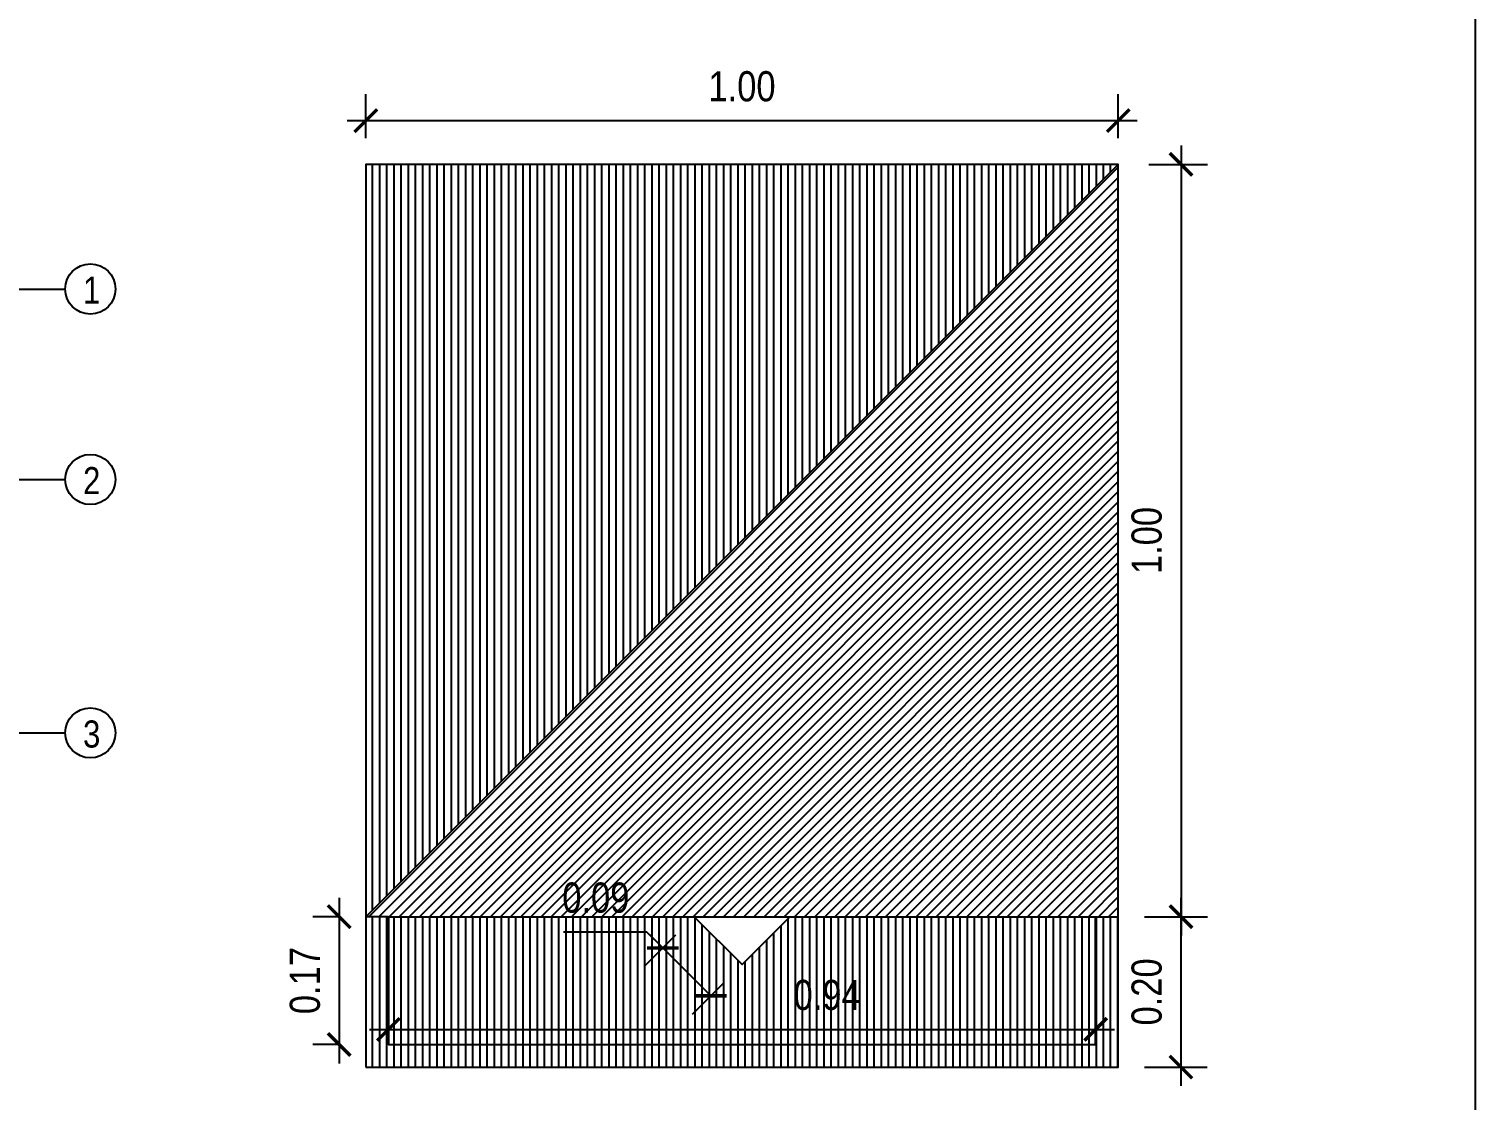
# Model space of a CAD drawing. Header units: millimetres. Extents: x 10.3 to 22, y -8.8 to -1.2.
# Drawn here: x 13.297 to 15.22, y -4.75 to -3.326 of the extents above; entities that cross this region are included whole.
import ezdxf

# ---------------------------------------------------------------- set-up
doc = ezdxf.new("R2010")
doc.units = ezdxf.units.MM
for name, color, linetype in [('1-notation', 5, 'Continuous'), ('dims', 5, 'Continuous'), ('GONIES', 5, 'Continuous'), ('hatch', 8, 'Continuous'), ('layout', 5, 'Continuous'), ('TAVLES', 1, 'Continuous'), ('text', 5, 'Continuous')]:
    doc.layers.add(name, color=color, linetype=linetype)
doc.styles.get("Standard").update_dxf_attribs({"font": 'Arial Narrow.ttf'})
doc.dimstyles.new('PERIPTERO_20', dxfattribs={"dimtxt": 0.04, "dimasz": 0.03, "dimexe": 0.035, "dimexo": 0.035, "dimgap": 0.025, "dimtad": 1, "dimtoh": 1, "dimrnd": 0.01, "dimzin": 1, "dimdsep": 46, "dimtxsty": 'Standard', "dimblk": 'ARCHTICK', "dimcen": 0.1, "dimdle": 0.025, "dimclrd": 256, "dimclre": 256, "dimclrt": 256, "dimadec": 3, "dimazin": 0, "dimtfac": 1, "dimtmove": 0, "dimatfit": 3, "dimldrblk": 'ARCHTICK', "dimfxl": 1, "dimlwe": -1, "dimarcsym": 0})
pattern_1 = [(90, (0, -0.110797), (-0.009525, 6e-19), [])]

# ---------------------------------------------------------------- blocks, each defined once
blk = doc.blocks.new('_ArchTick')
at = {"layer": 'dims', "color": 0, "const_width": 0.15}
blk.add_lwpolyline([(-0.5, -0.5), (0.5, 0.5)], dxfattribs=at)
blk = doc.blocks.new('*D23')
at = {"layer": 'Defpoints', "color": 0, "transparency": 16777216}
for p in [(14.7452, -3.4482), (13.7452, -3.5063), (14.7452, -3.5063)]:
    blk.add_point(p, dxfattribs=at)
at = {"layer": 'dims', "transparency": 16777216}
for p, q in [((13.7452, -3.4713), (13.7452, -3.4132)), ((14.7452, -3.4713), (14.7452, -3.4132))]:
    blk.add_line(p, q, dxfattribs=at)
at = {"layer": 'dims', "lineweight": -2, "transparency": 16777216}
blk.add_line((13.7202, -3.4482), (14.7702, -3.4482), dxfattribs=at)
at = {"layer": 'dims', "lineweight": -2, "transparency": 16777216, "xscale": 0.03, "yscale": 0.03, "zscale": 0.03, "rotation": 180}
blk.add_blockref('_ArchTick', (13.7452, -3.4482), dxfattribs=at)
at = {"layer": 'dims', "lineweight": -2, "transparency": 16777216, "xscale": 0.03, "yscale": 0.03, "zscale": 0.03}
blk.add_blockref('_ArchTick', (14.7452, -3.4482), dxfattribs=at)
at = {"layer": 'dims', "transparency": 16777216, "insert": (14.2452, -3.4028), "char_height": 0.04, "attachment_point": 5}
blk.add_mtext('1.00', dxfattribs=at)
blk = doc.blocks.new('*D24')
at = {"layer": 'Defpoints', "color": 0, "transparency": 16777216}
for p in [(14.7508, -3.5063), (14.7508, -4.5063), (14.8287, -4.5063)]:
    blk.add_point(p, dxfattribs=at)
at = {"layer": 'dims', "lineweight": -2, "transparency": 16777216}
blk.add_line((14.8287, -3.4813), (14.8287, -4.5313), dxfattribs=at)
at = {"layer": 'dims', "transparency": 16777216}
for p, q in [((14.7858, -3.5063), (14.8637, -3.5063)), ((14.7858, -4.5063), (14.8637, -4.5063))]:
    blk.add_line(p, q, dxfattribs=at)
at = {"layer": 'dims', "lineweight": -2, "transparency": 16777216, "xscale": 0.03, "yscale": 0.03, "zscale": 0.03}
for p, rotation in [((14.8287, -3.5063), 90), ((14.8287, -4.5063), 270)]:
    blk.add_blockref('_ArchTick', p, dxfattribs=dict(at, rotation=rotation))
at = {"layer": 'dims', "transparency": 16777216, "insert": (14.7832, -4.0063), "char_height": 0.04, "attachment_point": 5, "rotation": 90}
blk.add_mtext('1.00', dxfattribs=at)
blk = doc.blocks.new('*D25')
at = {"layer": 'Defpoints', "color": 0, "transparency": 16777216}
for p in [(14.7452, -4.5063), (14.7452, -4.7063), (14.8286, -4.7063)]:
    blk.add_point(p, dxfattribs=at)
at = {"layer": 'dims', "lineweight": -2, "transparency": 16777216}
blk.add_line((14.8286, -4.4813), (14.8286, -4.7313), dxfattribs=at)
at = {"layer": 'dims', "transparency": 16777216}
for p, q in [((14.7802, -4.5063), (14.8636, -4.5063)), ((14.7802, -4.7063), (14.8636, -4.7063))]:
    blk.add_line(p, q, dxfattribs=at)
at = {"layer": 'dims', "lineweight": -2, "transparency": 16777216, "xscale": 0.03, "yscale": 0.03, "zscale": 0.03}
for p, rotation in [((14.8286, -4.5063), 90), ((14.8286, -4.7063), 270)]:
    blk.add_blockref('_ArchTick', p, dxfattribs=dict(at, rotation=rotation))
at = {"layer": 'dims', "transparency": 16777216, "insert": (14.7832, -4.6063), "char_height": 0.04, "attachment_point": 5, "rotation": 90}
blk.add_mtext('0.20', dxfattribs=at)
blk = doc.blocks.new('*D26')
at = {"layer": 'Defpoints', "color": 0, "transparency": 16777216}
for p in [(13.7452, -4.5063), (13.7098, -4.6763), (13.7452, -4.6763)]:
    blk.add_point(p, dxfattribs=at)
at = {"layer": 'dims', "lineweight": -2, "transparency": 16777216}
blk.add_line((13.7098, -4.4813), (13.7098, -4.7013), dxfattribs=at)
at = {"layer": 'dims', "transparency": 16777216}
for p, q in [((13.7102, -4.5063), (13.6748, -4.5063)), ((13.7102, -4.6763), (13.6748, -4.6763))]:
    blk.add_line(p, q, dxfattribs=at)
at = {"layer": 'dims', "lineweight": -2, "transparency": 16777216, "xscale": 0.03, "yscale": 0.03, "zscale": 0.03}
for p, rotation in [((13.7098, -4.5063), 90), ((13.7098, -4.6763), 270)]:
    blk.add_blockref('_ArchTick', p, dxfattribs=dict(at, rotation=rotation))
at = {"layer": 'dims', "transparency": 16777216, "insert": (13.6644, -4.5913), "char_height": 0.04, "attachment_point": 5, "rotation": 90}
blk.add_mtext('0.17', dxfattribs=at)
blk = doc.blocks.new('*D27')
at = {"layer": 'Defpoints', "color": 0, "transparency": 16777216}
for p in [(14.7152, -4.6561), (13.7752, -4.6763), (14.7152, -4.6763)]:
    blk.add_point(p, dxfattribs=at)
at = {"layer": 'dims', "transparency": 16777216}
for p, q in [((13.7752, -4.6413), (13.7752, -4.6211)), ((14.7152, -4.6413), (14.7152, -4.6211))]:
    blk.add_line(p, q, dxfattribs=at)
at = {"layer": 'dims', "lineweight": -2, "transparency": 16777216}
blk.add_line((13.7502, -4.6561), (14.7402, -4.6561), dxfattribs=at)
at = {"layer": 'dims', "lineweight": -2, "transparency": 16777216, "xscale": 0.03, "yscale": 0.03, "zscale": 0.03, "rotation": 180}
blk.add_blockref('_ArchTick', (13.7752, -4.6561), dxfattribs=at)
at = {"layer": 'dims', "lineweight": -2, "transparency": 16777216, "xscale": 0.03, "yscale": 0.03, "zscale": 0.03}
blk.add_blockref('_ArchTick', (14.7152, -4.6561), dxfattribs=at)
at = {"layer": 'dims', "transparency": 16777216, "insert": (14.3583, -4.6106), "char_height": 0.04, "attachment_point": 5}
blk.add_mtext('0.94', dxfattribs=at)
blk = doc.blocks.new('*D28')
at = {"layer": 'Defpoints', "color": 0, "transparency": 16777216}
for p in [(14.1816, -4.5063), (14.2452, -4.5699), (14.2036, -4.6115)]:
    blk.add_point(p, dxfattribs=at)
at = {"layer": 'dims', "lineweight": -2, "transparency": 16777216}
for p, q in [((14.1187, -4.5267), (14.0081, -4.5267)), ((14.14, -4.5479), (14.1187, -4.5267)), ((14.2036, -4.6115), (14.1223, -4.5302))]:
    blk.add_line(p, q, dxfattribs=at)
at = {"layer": 'dims', "transparency": 16777216}
for p, q in [((14.1568, -4.531), (14.1152, -4.5726)), ((14.2205, -4.5947), (14.1789, -4.6363))]:
    blk.add_line(p, q, dxfattribs=at)
at = {"layer": 'dims', "lineweight": -2, "transparency": 16777216, "xscale": 0.03, "yscale": 0.03, "zscale": 0.03}
for p, rotation in [((14.14, -4.5479), 135.0000000000016), ((14.2036, -4.6115), 315.0000000000016)]:
    blk.add_blockref('_ArchTick', p, dxfattribs=dict(at, rotation=rotation))
at = {"layer": 'dims', "transparency": 16777216, "insert": (14.0509, -4.4812), "char_height": 0.04, "attachment_point": 5}
blk.add_mtext('0.09', dxfattribs=at)

msp = doc.modelspace()

# ---------------------------------------------------------------- hatches: boundary and pattern name
at = {"layer": 'hatch'}
h = msp.add_hatch(dxfattribs=at)
h.set_pattern_fill('LINE', color=252, scale=0.003, angle=90, style=0)
h.set_pattern_definition(pattern_1)
h.paths.add_polyline_path([(14.7452, -3.5063), (13.7452, -3.5063), (13.7452, -4.5063)])
h = msp.add_hatch(dxfattribs=at)
h.set_pattern_fill('LINE', color=252, scale=0.003, angle=45, style=0)
h.set_pattern_definition([(45, (0, -0.110797), (-0.006735192, 0.006735192), [])])
h.paths.add_polyline_path([(14.7452, -3.5063), (13.7452, -4.5063), (14.7452, -4.5063)])
h = msp.add_hatch(dxfattribs=at)
h.set_pattern_fill('LINE', color=252, scale=0.003, angle=90, style=0)
h.set_pattern_definition(pattern_1)
h.paths.add_polyline_path([(14.7152, -4.5063), (14.3089, -4.5063), (14.2452, -4.5699), (14.1816, -4.5063), (13.7752, -4.5063), (13.7752, -4.6763), (14.7152, -4.6763)], flags=17)
h.paths.add_polyline_path([(14.7452, -4.5063), (14.7152, -4.5063), (14.7152, -4.6763), (13.7752, -4.6763), (13.7752, -4.5063), (13.7452, -4.5063), (13.7452, -4.7063), (14.7452, -4.7063)])

# ---------------------------------------------------------------- linework, layer by layer
at = {"layer": '1-notation'}
for points in [[(12.903, -3.672), (13.3458, -3.672)], [(12.1243, -3.9252), (13.3458, -3.9252)], [(12.3669, -4.262), (13.3458, -4.262)]]:
    msp.add_lwpolyline(points, dxfattribs=at)
for centre in [(13.3791, -3.672), (13.3791, -3.9252), (13.3791, -4.262)]:
    msp.add_circle(centre, 0.0333, dxfattribs=at)
at = {"layer": 'GONIES'}
msp.add_lwpolyline([(13.7452, -4.7063), (14.7452, -4.7063), (14.7452, -3.5063), (13.7452, -3.5063)], close=True, dxfattribs=at)
at = {"layer": 'GONIES', "color": 251}
for points in [[(13.7452, -4.5063), (14.7452, -3.5063)], [(13.7752, -4.5063), (13.7452, -4.5063)], [(14.7152, -4.5063), (14.7452, -4.5063)]]:
    msp.add_lwpolyline(points, dxfattribs=at)
at = {"layer": 'GONIES'}
for points in [[(13.7752, -4.5063), (14.7152, -4.5063)], [(13.7752, -4.5063), (13.7752, -4.6763), (14.7152, -4.6763), (14.7152, -4.5063)]]:
    msp.add_lwpolyline(points, dxfattribs=at)
at = {"layer": 'layout', "linetype": 'Continuous'}
msp.add_lwpolyline([(11.3588, -2.044), (15.2195, -2.044), (15.2195, -7.4118), (11.3588, -7.4118)], close=True, dxfattribs=at)
at = {"layer": 'TAVLES', "color": 5}
msp.add_lwpolyline([(14.3089, -4.5063), (14.2452, -4.5699), (14.1816, -4.5063)], close=True, dxfattribs=at)

# ---------------------------------------------------------------- texts
at = {"layer": 'text', "char_height": 0.036, "width": 0.0251, "attachment_point": 1}
for s, insert in [('1', (13.3694, -3.6555)), ('2', (13.3694, -3.9087)), ('3', (13.3694, -4.2455))]:
    msp.add_mtext(s, dxfattribs=dict(at, insert=insert))

# ---------------------------------------------------------------- dimensions: what is measured, and where the dimension line sits
at = {"layer": 'dims'}
for p1, p2, distance, picture, middle in [((13.7452, -3.5063), (14.7452, -3.5063), 0.0581, '*D23', (14.2452, -3.4028)), ((14.7508, -3.5063), (14.7508, -4.5063), 0.0779, '*D24', (14.7832, -4.0063)), ((13.7452, -4.5063), (13.7452, -4.6763), -0.0354, '*D26', (13.6644, -4.5913)), ((14.7452, -4.5063), (14.7452, -4.7063), 0.0834, '*D25', (14.7832, -4.6063))]:
    dim = msp.add_aligned_dim(p1=p1, p2=p2, distance=distance, dimstyle='PERIPTERO_20', override={"dimrnd": 0.001}, dxfattribs=at)
    dim.commit()
    dim.dimension.update_dxf_attribs({"geometry": picture, "text_midpoint": middle})
for base, p1, p2, angle, picture, middle in [((14.2036, -4.6115), (14.1816, -4.5063), (14.2452, -4.5699), 315, '*D28', (14.0509, -4.5267)), ((14.7152, -4.6561), (13.7752, -4.6763), (14.7152, -4.6763), 0, '*D27', (14.3583, -4.6561))]:
    dim = msp.add_linear_dim(base=base, p1=p1, p2=p2, angle=angle, dimstyle='PERIPTERO_20', override={"dimrnd": 0.001}, dxfattribs=at)
    dim.commit()
    dim.dimension.update_dxf_attribs({"geometry": picture, "text_midpoint": middle, "dimtype": 161})

doc.saveas('drawing.dxf')
